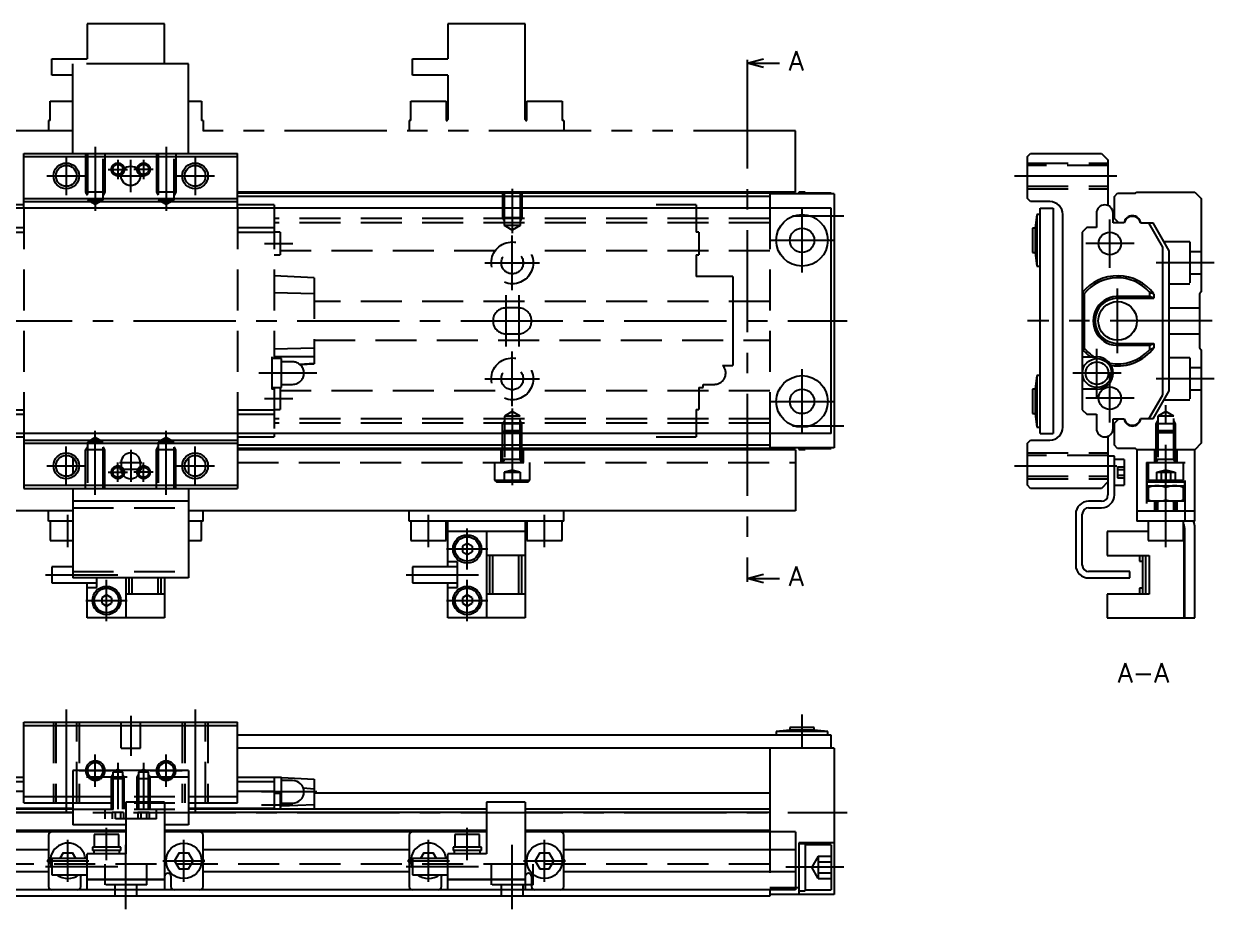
# Model space of a CAD drawing. Extents: x -2 to 394, y -8 to 153.
# Drawn here: x 209.5 to 394.4, y 15.5 to 152.9 of the extents above; entities that cross this region are included whole.
import ezdxf

# ---------------------------------------------------------------- set-up
doc = ezdxf.new("R2010")
doc.units = 0
doc.header["$LTSCALE"] = 0.5
for name, pattern in [('CENTER', [50.8, 31.75, -6.35, 6.35, -6.35]), ('DASHED', [19.05, 12.7, -6.35]), ('PHANTOM', [63.5, 31.75, -6.35, 6.35, -6.35, 6.35, -6.35])]:
    doc.linetypes.add(name, pattern=pattern)
for name, color, linetype in [('MSM_CENTER', 1, 'CENTER'), ('MSM_CONTINUOUS', 7, 'CONTINUOUS'), ('MSM_DASHED', 4, 'DASHED'), ('MSM_IMAGINARY', 6, 'PHANTOM'), ('MSM_NARROW', 5, 'CONTINUOUS'), ('MSM_PART_NUMBER', 7, 'CONTINUOUS')]:
    doc.layers.add(name, color=color, linetype=linetype)
doc.styles.get("Standard").update_dxf_attribs({"font": 'txt.shx', "height": 3, "bigfont": 'bigfont.shx'})

msp = doc.modelspace()

# ---------------------------------------------------------------- linework, layer by layer
at = {"layer": 'MSM_CENTER'}
for p, q in [((321.9, 146.3), (321.9, 67.3)), ((220.65, 133.8), (220.65, 123.89)), ((231.65, 133.8), (231.65, 123.89)), ((216.15, 132.3), (216.15, 126.3)), ((224.15, 131.8), (224.15, 128.8)), ((226.15, 126.8), (226.15, 131.8)), ((228.15, 131.8), (228.15, 128.8)), ((236.15, 132.3), (236.15, 126.3)), ((222.65, 130.3), (225.65, 130.3)), ((229.65, 130.3), (226.65, 130.3)), ((213.15, 129.3), (219.15, 129.3)), ((224.15, 129.3), (228.15, 129.3)), ((233.15, 129.3), (239.15, 129.3)), ((363.4, 129.3), (379.9, 129.3)), ((285.4, 127.3), (285.4, 120.39)), ((330.4, 114.3), (330.4, 124.3)), ((328.9, 123.1), (336.9, 123.1)), ((378.2, 115.05), (378.2, 122.55)), ((246.95, 118.8), (251.35, 118.8)), ((285.4, 111.55), (285.4, 120.05)), ((325.4, 119.3), (335.4, 119.3)), ((381.95, 118.8), (374.45, 118.8)), ((281.15, 115.8), (289.65, 115.8)), ((394.4, 115.8), (385.4, 115.8)), ((379.4, 101.8), (379.4, 111.8)), ((284.4, 110.8), (284.4, 102.8)), ((286.4, 110.8), (286.4, 102.8)), ((-2, 106.8), (337.4, 106.8)), ((394.1, 106.8), (365.4, 106.8)), ((285.4, 93.55), (285.4, 102.05)), ((376.2, 94.95), (376.2, 102.45)), ((255.05, 98.7), (246.05, 98.7)), ((330.4, 89.3), (330.4, 99.3)), ((379.95, 98.7), (372.45, 98.7)), ((378.2, 91.05), (378.2, 98.55)), ((281.15, 97.8), (289.65, 97.8)), ((394.4, 97.8), (385.4, 97.8)), ((246.95, 94.75), (251.35, 94.75)), ((325.4, 94.3), (335.4, 94.3)), ((381.95, 94.8), (374.45, 94.8)), ((285.4, 93.21), (285.4, 81.3)), ((386.9, 71.7), (386.9, 93.71)), ((220.65, 79.8), (220.65, 89.71)), ((231.65, 79.8), (231.65, 89.71)), ((328.9, 90.5), (336.9, 90.5)), ((216.15, 81.3), (216.15, 87.3)), ((236.15, 81.3), (236.15, 87.3)), ((226.15, 86.8), (226.15, 81.8)), ((213.15, 84.3), (219.15, 84.3)), ((222.65, 83.3), (225.65, 83.3)), ((224.15, 81.8), (224.15, 84.8)), ((224.4, 84.8), (227.9, 84.8)), ((224.4, 83.8), (227.9, 83.8)), ((229.65, 83.3), (226.65, 83.3)), ((228.15, 81.8), (228.15, 84.8)), ((233.15, 84.3), (239.15, 84.3)), ((363.4, 84.3), (379.9, 84.3)), ((216.4, 71.7), (216.4, 76.7)), ((272.4, 71.7), (272.4, 76.7)), ((290.4, 71.7), (290.4, 76.7)), ((278.4, 68.2), (278.4, 74.6)), ((275.2, 71.4), (281.6, 71.4)), ((212.9, 67.4), (224.15, 67.4)), ((222.4, 60.2), (222.4, 66.6)), ((268.9, 67.4), (280.15, 67.4)), ((278.4, 60.2), (278.4, 66.6)), ((219.2, 63.4), (225.6, 63.4)), ((275.2, 63.4), (281.6, 63.4)), ((216.15, 46.5), (216.15, 30)), ((236.15, 46.5), (236.15, 30)), ((226.15, 45.5), (226.15, 39.3)), ((330.4, 40.5), (330.4, 45.7)), ((220.65, 34.5), (220.65, 39.5)), ((231.65, 34.5), (231.65, 39.5)), ((218.15, 37), (223.15, 37)), ((224.15, 38.2), (224.15, 31)), ((228.15, 38.2), (228.15, 31)), ((229.15, 37), (234.15, 37)), ((255.05, 33.7), (246.45, 33.7)), ((246.45, 31.7), (251.35, 31.7)), ((-2, 30.5), (337.4, 30.5)), ((222.4, 23.1), (222.4, 28.1)), ((278.4, 23.1), (278.4, 28.1)), ((216.4, 19.75), (216.4, 26.25)), ((234.4, 19.75), (234.4, 26.25)), ((272.4, 19.75), (272.4, 26.25)), ((290.4, 19.75), (290.4, 26.25)), ((225.4, 15.5), (225.4, 25.5)), ((285.4, 15.5), (285.4, 25.5)), ((213.15, 23), (219.65, 23)), ((231.15, 23), (237.65, 23)), ((269.15, 23), (275.65, 23)), ((287.15, 23), (293.65, 23)), ((212.9, 22.1), (224.15, 22.1)), ((268.9, 22.1), (280.15, 22.1)), ((336.9, 22), (327.9, 22))]:
    msp.add_line(p, q, dxfattribs=at)
at = {"layer": 'MSM_CONTINUOUS'}
for p, q in [((321.9, 146.8), (324.4, 147.47)), ((321.9, 147.3), (321.9, 146.3)), ((324.4, 146.13), (321.9, 146.8)), ((321.9, 146.8), (326.9, 146.8)), ((209.55, 132.8), (242.75, 132.8)), ((209.55, 124.3), (209.55, 132.8)), ((209.55, 132.3), (242.75, 132.3)), ((242.75, 124.3), (242.75, 132.8)), ((365.4, 132.3), (365.9, 132.8)), ((365.4, 125.8), (365.4, 132.3)), ((365.9, 132.8), (376.9, 132.8)), ((376.9, 132.8), (377.9, 131.8)), ((377.9, 131.8), (377.9, 124.7)), ((209.55, 125.8), (242.75, 125.8)), ((325.4, 126.8), (242.75, 126.8)), ((325.4, 126.6), (242.75, 126.6)), ((325.4, 126.1), (242.75, 126.1)), ((325.4, 126.8), (325.4, 124.3)), ((335.4, 126.5), (325.4, 126.5)), ((330.9, 126.75), (329.9, 126.75)), ((329.9, 126.75), (329.9, 126.5)), ((330.9, 126.75), (330.9, 126.5)), ((334.9, 126.6), (330.9, 126.6)), ((334.9, 126.6), (334.9, 126.5)), ((335.4, 126.5), (335.4, 87.1)), ((365.9, 125.3), (365.4, 125.8)), ((378.9, 126.1), (379.4, 126.6)), ((378.9, 122.7), (378.9, 126.1)), ((379.4, 126.6), (382.2, 126.6)), ((382.2, 126.6), (382.4, 126.8)), ((382.4, 126.8), (391.4, 126.8)), ((391.4, 126.8), (392.4, 125.8)), ((392.4, 125.8), (392.4, 111.3)), ((334.9, 124.3), (118.4, 124.3)), ((209.55, 124.8), (203.85, 124.8)), ((209.55, 125.3), (242.75, 125.3)), ((248.45, 124.8), (242.75, 124.8)), ((248.45, 124.8), (248.45, 124.3)), ((334.9, 89.3), (334.9, 124.3)), ((368.9, 125.3), (365.9, 125.3)), ((367.4, 89.3), (367.4, 124.3)), ((367.4, 124.3), (369.4, 124.3)), ((369.4, 124.3), (369.4, 89.3)), ((366.85, 123.3), (366.6, 121.2)), ((366.85, 123.3), (366.85, 115.3)), ((367.4, 123.3), (366.85, 123.3)), ((370.9, 90.3), (370.9, 123.3)), ((376.1, 123.5), (376.1, 121.3)), ((378.7, 122), (378.7, 123.5)), ((379.6, 122), (378.9, 122.7)), ((366.2, 121.2), (366.2, 117.4)), ((366.6, 121.2), (366.2, 121.2)), ((366.6, 121.2), (366.6, 117.4)), ((374.61, 121.3), (373.9, 120.59)), ((373.9, 120.59), (373.9, 93.01)), ((376.1, 121.3), (374.61, 121.3)), ((380.44, 122), (378.7, 122)), ((382.96, 122), (384.9, 122)), ((386.4, 118.26), (384.24, 122)), ((387.4, 117.67), (384.9, 122)), ((366.2, 117.4), (366.6, 117.4)), ((366.6, 117.4), (366.85, 115.3)), ((386.4, 95.34), (386.4, 118.26)), ((387.4, 95.93), (387.4, 117.67)), ((366.85, 115.3), (367.4, 115.3)), ((374.2, 110.99), (373.9, 111.13)), ((374.2, 110.99), (374.2, 102.61)), ((384.36, 111.27), (384.36, 110.59)), ((385.02, 110.97), (385.02, 110.3)), ((392.4, 111.3), (392.1, 111)), ((392.1, 111), (392.1, 102.6)), ((379.4, 110.3), (385.02, 110.3)), ((384.36, 110.59), (379.72, 110.59)), ((385.02, 110.3), (384.36, 110.59)), ((373.9, 102.47), (374.2, 102.61)), ((379.4, 103.3), (385.02, 103.3)), ((379.72, 103.01), (384.36, 103.01)), ((384.36, 103.01), (385.02, 103.3)), ((384.36, 103.01), (384.36, 102.33)), ((385.02, 103.3), (385.02, 102.63)), ((392.1, 102.6), (392.4, 102.3)), ((392.4, 102.3), (392.4, 87.8)), ((373.9, 101.2), (376.2, 101.2)), ((366.85, 98.3), (366.6, 96.2)), ((366.85, 98.3), (366.85, 90.3)), ((367.4, 98.3), (366.85, 98.3)), ((366.2, 96.2), (366.2, 92.4)), ((366.6, 96.2), (366.2, 96.2)), ((366.6, 96.2), (366.6, 92.4)), ((376.2, 96.2), (373.9, 96.2)), ((384.24, 91.6), (386.4, 95.34)), ((384.9, 91.6), (387.4, 95.93)), ((373.9, 93.01), (374.61, 92.3)), ((366.2, 92.4), (366.6, 92.4)), ((366.6, 92.4), (366.85, 90.3)), ((374.61, 92.3), (376.1, 92.3)), ((376.1, 92.3), (376.1, 90.1)), ((378.7, 90.1), (378.7, 91.6)), ((378.7, 91.6), (380.44, 91.6)), ((378.9, 90.9), (379.6, 91.6)), ((378.9, 87.5), (378.9, 90.9)), ((384.9, 91.6), (382.96, 91.6)), ((334.9, 89.3), (118.4, 89.3)), ((203.85, 88.8), (209.55, 88.8)), ((209.55, 89.3), (209.55, 80.8)), ((242.75, 89.3), (242.75, 80.8)), ((242.75, 88.8), (248.45, 88.8)), ((248.45, 89.3), (248.45, 88.8)), ((325.4, 89.3), (325.4, 86.8)), ((366.85, 90.3), (367.4, 90.3)), ((367.4, 89.3), (369.4, 89.3)), ((377.9, 88.9), (377.9, 79.8)), ((209.55, 88.3), (242.75, 88.3)), ((209.55, 87.8), (242.75, 87.8)), ((325.4, 87.5), (242.75, 87.5)), ((325.4, 87), (242.75, 87)), ((335.4, 87.1), (325.4, 87.1)), ((329.9, 87.1), (329.9, 86.85)), ((330.9, 87.1), (330.9, 86.85)), ((330.9, 87), (334.9, 87)), ((334.9, 87.1), (334.9, 87)), ((365.4, 87.8), (365.9, 88.3)), ((365.4, 81.3), (365.4, 87.8)), ((365.9, 88.3), (368.9, 88.3)), ((379.4, 87), (378.9, 87.5)), ((382.2, 87), (379.4, 87)), ((382.4, 86.8), (382.2, 87)), ((392.4, 87.8), (391.4, 86.8)), ((217.15, 85.58), (217.15, 83.02)), ((235.15, 85.58), (235.15, 83.02)), ((329.4, 86.8), (242.75, 86.8)), ((329.4, 86.8), (329.4, 77.3)), ((329.9, 86.85), (330.9, 86.85)), ((378.9, 85.8), (377.9, 85.8)), ((378.9, 79.8), (378.9, 85.8)), ((380.4, 85.3), (378.9, 85.3)), ((380.4, 85.3), (380.4, 81.3)), ((391.4, 86.8), (382.4, 86.8)), ((382.4, 86.8), (382.4, 75.7)), ((391.4, 75.7), (391.4, 86.8)), ((224.65, 84.8), (224.65, 83.8)), ((227.65, 83.8), (227.65, 84.8)), ((377.9, 81.8), (376.9, 80.8)), ((384, 78.8), (384, 81.8)), ((384, 81.8), (389.8, 81.8)), ((389.8, 81.8), (389.8, 78.8)), ((209.55, 81.3), (242.75, 81.3)), ((209.55, 80.8), (242.75, 80.8)), ((217.15, 80.8), (217.15, 66.9)), ((235.15, 80.8), (235.15, 66.9)), ((365.9, 80.8), (365.4, 81.3)), ((376.9, 80.8), (365.9, 80.8)), ((378.9, 81.3), (380.4, 81.3)), ((384.15, 81.2), (389.65, 81.2)), ((384.15, 81.2), (384.15, 78.8)), ((386.9, 79.05), (386.9, 80.95)), ((389.65, 78.8), (389.65, 81.2)), ((235.15, 78.8), (217.15, 78.8)), ((376.9, 78.8), (374.9, 78.8)), ((374.9, 77.8), (376.9, 77.8)), ((389.8, 78.8), (384, 78.8)), ((385.2, 77.3), (385.2, 78.8)), ((385.4, 78.8), (385.4, 77.3)), ((388.59, 78.81), (388.27, 78.8)), ((388.4, 77.3), (388.4, 78.8)), ((388.6, 78.8), (388.6, 77.3)), ((217.15, 77.3), (121.4, 77.3)), ((213.4, 75.7), (213.4, 77.3)), ((329.4, 77.3), (235.15, 77.3)), ((237.4, 75.7), (237.4, 77.3)), ((269.4, 75.7), (269.4, 77.3)), ((293.4, 75.7), (293.4, 77.3)), ((372.9, 76.8), (372.9, 68.9)), ((373.9, 68.9), (373.9, 76.8)), ((382.4, 77.3), (391.4, 77.3)), ((217.15, 75.7), (213.4, 75.7)), ((213.65, 75.7), (213.65, 72.7)), ((237.4, 75.7), (235.15, 75.7)), ((237.15, 72.7), (237.15, 75.7)), ((293.4, 75.7), (269.4, 75.7)), ((269.65, 75.7), (269.65, 72.7)), ((275.15, 72.7), (275.15, 75.7)), ((275.4, 68.65), (275.4, 75.57)), ((287.4, 74.1), (275.4, 74.1)), ((281.4, 74.1), (281.4, 60.7)), ((287.4, 75.57), (287.4, 60.7)), ((287.65, 75.7), (287.65, 72.7)), ((293.15, 72.7), (293.15, 75.7)), ((384.15, 74.1), (377.8, 74.1)), ((377.8, 74.1), (377.8, 70.4)), ((391.4, 75.7), (382.4, 75.7)), ((384.15, 75.7), (384.15, 72.7)), ((389.65, 72.7), (389.65, 75.7)), ((389.75, 74.1), (389.65, 74.1)), ((389.75, 60.7), (389.75, 74.1)), ((389.75, 74.05), (389.8, 74.05)), ((389.8, 74.7), (389.8, 60.7)), ((391.4, 60.7), (391.4, 74.7)), ((213.65, 72.7), (217.15, 72.7)), ((235.15, 72.7), (237.15, 72.7)), ((269.65, 72.7), (275.15, 72.7)), ((278.4, 72.27), (277.65, 71.83)), ((279.15, 71.83), (278.4, 72.27)), ((287.65, 72.7), (293.15, 72.7)), ((384.15, 72.7), (389.65, 72.7)), ((277.65, 71.83), (277.65, 70.97)), ((277.65, 70.97), (278.4, 70.53)), ((278.4, 70.53), (279.15, 70.97)), ((279.15, 71.83), (279.15, 70.97)), ((287.4, 70.4), (281.4, 70.4)), ((281.9, 64.4), (281.9, 70.4)), ((282.4, 64.4), (282.4, 70.4)), ((286.4, 64.4), (286.4, 70.4)), ((286.9, 64.4), (286.9, 70.4)), ((377.8, 70.4), (384.3, 70.4)), ((382.8, 70.4), (382.8, 69.5)), ((383.3, 64.4), (383.3, 70.4)), ((383.8, 64.4), (383.8, 70.4)), ((384.3, 70.4), (384.3, 64.4)), ((213.9, 68.65), (213.9, 66.15)), ((217.15, 68.65), (213.9, 68.65)), ((269.9, 68.65), (269.9, 66.15)), ((276.9, 68.65), (269.9, 68.65)), ((276.9, 69.4), (275.4, 69.4)), ((276.9, 65.4), (276.9, 69.4)), ((382.8, 69.5), (383.3, 69.5)), ((235.15, 66.9), (217.15, 66.9)), ((220.9, 65.4), (220.9, 66.9)), ((225.4, 66.9), (225.4, 60.7)), ((225.9, 64.4), (225.9, 66.9)), ((226.4, 64.4), (226.4, 66.9)), ((230.4, 64.4), (230.4, 66.9)), ((230.9, 64.4), (230.9, 66.9)), ((231.4, 66.9), (231.4, 60.7)), ((321.9, 66.8), (324.4, 67.47)), ((321.9, 67.3), (321.9, 66.3)), ((324.4, 66.13), (321.9, 66.8)), ((321.9, 66.8), (326.9, 66.8)), ((381.3, 67.9), (374.9, 67.9)), ((374.9, 66.9), (381.3, 66.9)), ((381.3, 66.9), (381.3, 67.9)), ((213.9, 66.15), (220.9, 66.15)), ((219.4, 60.7), (219.4, 66.15)), ((219.4, 65.4), (220.9, 65.4)), ((269.9, 66.15), (276.9, 66.15)), ((275.4, 60.7), (275.4, 66.15)), ((275.4, 65.4), (276.9, 65.4)), ((382.8, 65.3), (382.8, 64.4)), ((383.3, 65.3), (382.8, 65.3)), ((222.4, 64.27), (221.65, 63.83)), ((221.65, 63.83), (221.65, 62.97)), ((221.65, 62.97), (222.4, 62.53)), ((223.15, 63.83), (222.4, 64.27)), ((222.4, 62.53), (223.15, 62.97)), ((223.15, 63.83), (223.15, 62.97)), ((231.4, 64.4), (225.4, 64.4)), ((278.4, 64.27), (277.65, 63.83)), ((277.65, 63.83), (277.65, 62.97)), ((277.65, 62.97), (278.4, 62.53)), ((279.15, 63.83), (278.4, 64.27)), ((278.4, 62.53), (279.15, 62.97)), ((279.15, 63.83), (279.15, 62.97)), ((287.4, 64.4), (281.4, 64.4)), ((384.3, 64.4), (377.8, 64.4)), ((377.8, 64.4), (377.8, 60.7)), ((231.4, 60.7), (219.4, 60.7)), ((287.4, 60.7), (275.4, 60.7)), ((377.8, 60.7), (389.75, 60.7)), ((389.75, 60.75), (389.8, 60.75)), ((389.8, 60.7), (391.4, 60.7)), ((209.55, 44.5), (242.75, 44.5)), ((209.55, 32), (209.55, 44.5)), ((242.75, 32), (242.75, 44.5)), ((209.55, 44), (242.75, 44)), ((328.5, 43.3), (326.4, 43.05)), ((326.4, 43.05), (326.4, 42.5)), ((334.4, 43.05), (326.4, 43.05)), ((328.5, 43.7), (328.5, 43.3)), ((332.3, 43.7), (328.5, 43.7)), ((332.3, 43.3), (328.5, 43.3)), ((332.3, 43.3), (332.3, 43.7)), ((334.4, 43.05), (332.3, 43.3)), ((334.4, 42.5), (334.4, 43.05)), ((334.9, 42.5), (242.75, 42.5)), ((334.9, 40.5), (334.9, 42.5)), ((335.4, 40.5), (242.75, 40.5)), ((325.4, 40.5), (325.4, 27.5)), ((335.4, 40.5), (335.4, 17.8)), ((235.15, 37), (217.15, 37)), ((217.15, 37), (217.15, 28.6)), ((235.15, 37), (235.15, 28.6)), ((203.85, 36), (209.55, 36)), ((203.85, 35.29), (209.55, 35.29)), ((242.75, 36), (248.45, 36)), ((242.75, 35.29), (248.45, 35.29)), ((248.45, 36), (249.47, 35.95)), ((248.45, 36), (248.45, 31)), ((249.55, 35.95), (248.45, 35.95)), ((249.55, 35.95), (254.65, 35.7)), ((249.55, 31.45), (249.55, 35.95)), ((251.3, 35.45), (249.55, 35.45)), ((254.65, 35.7), (254.65, 31)), ((203.85, 33.8), (209.55, 33.8)), ((242.75, 33.8), (248.45, 33.8)), ((249.35, 33.45), (248.45, 33.45)), ((249.35, 33.45), (249.35, 31)), ((254.65, 34.13), (252.95, 34.29)), ((325.4, 33.5), (254.65, 33.5)), ((209.55, 33), (217.15, 33)), ((209.55, 32), (217.15, 32)), ((225.4, 32.1), (225.4, 24.1)), ((231.4, 32.1), (225.4, 32.1)), ((231.4, 32.1), (231.4, 18.5)), ((235.15, 33), (242.75, 33)), ((235.15, 32), (242.75, 32)), ((249.35, 31.45), (249.55, 31.45)), ((249.55, 31.95), (251.3, 31.95)), ((249.55, 31.53), (254.65, 31.73)), ((287.4, 32.1), (281.4, 32.1)), ((281.4, 32.1), (281.4, 24.1)), ((287.4, 32.1), (287.4, 18.5)), ((217.15, 31), (175.4, 31)), ((217.15, 30.5), (175.4, 30.5)), ((203.85, 31.2), (217.15, 31.2)), ((235.15, 31.2), (248.45, 31.2)), ((281.4, 31), (235.15, 31)), ((281.4, 30.5), (235.15, 30.5)), ((325.4, 31), (287.4, 31)), ((325.4, 30.5), (287.4, 30.5)), ((225.4, 28.6), (217.15, 28.6)), ((235.15, 28.6), (231.4, 28.6)), ((225.4, 27.7), (175.4, 27.7)), ((225.4, 27.5), (175.4, 27.5)), ((213.4, 27), (213.4, 19)), ((220.5, 27.1), (220.5, 25.1)), ((224.3, 27.1), (220.5, 27.1)), ((224.3, 25.1), (224.3, 27.1)), ((281.4, 27.7), (231.4, 27.7)), ((281.4, 27.5), (231.4, 27.5)), ((237.4, 19), (237.4, 27)), ((269.4, 27), (269.4, 19)), ((276.5, 27.1), (276.5, 25.1)), ((280.3, 27.1), (276.5, 27.1)), ((280.3, 25.1), (280.3, 27.1)), ((325.4, 27.7), (287.4, 27.7)), ((329.4, 27.5), (287.4, 27.5)), ((293.4, 19), (293.4, 27)), ((329.4, 27.5), (329.4, 18.5)), ((213.4, 24.7), (181.4, 24.7)), ((215.68, 24.25), (215.16, 23.35)), ((215.68, 24.25), (217.12, 24.25)), ((217.64, 23.35), (217.12, 24.25)), ((225.4, 24.1), (219.4, 24.1)), ((219.4, 18.5), (219.4, 24.1)), ((220.2, 25.1), (220.2, 24.6)), ((224.6, 25.1), (220.2, 25.1)), ((224.6, 24.6), (220.2, 24.6)), ((220.4, 24.6), (220.4, 24.1)), ((224.4, 24.1), (224.4, 24.6)), ((224.6, 24.6), (224.6, 25.1)), ((233.68, 24.25), (232.96, 23)), ((233.68, 24.25), (235.12, 24.25)), ((235.84, 23), (235.12, 24.25)), ((269.4, 24.7), (237.4, 24.7)), ((271.68, 24.25), (271.16, 23.35)), ((271.68, 24.25), (273.12, 24.25)), ((273.64, 23.35), (273.12, 24.25)), ((281.4, 24.1), (275.4, 24.1)), ((275.4, 18.5), (275.4, 24.1)), ((276.2, 25.1), (276.2, 24.6)), ((280.6, 25.1), (276.2, 25.1)), ((280.6, 24.6), (276.2, 24.6)), ((276.4, 24.6), (276.4, 24.1)), ((280.4, 24.1), (280.4, 24.6)), ((280.6, 24.6), (280.6, 25.1)), ((289.68, 24.25), (288.96, 23)), ((289.68, 24.25), (291.12, 24.25)), ((291.84, 23), (291.12, 24.25)), ((329.4, 24.7), (293.4, 24.7)), ((335.4, 25.8), (329.9, 25.8)), ((329.9, 25.8), (329.9, 17.8)), ((330.9, 25.65), (329.9, 25.65)), ((330.9, 25.65), (330.9, 18.35)), ((334.9, 25.5), (330.9, 25.5)), ((334.9, 25.5), (334.9, 18.5)), ((213.4, 23.3), (213.22, 23)), ((213.22, 23), (213.4, 22.7)), ((219.4, 23.35), (213.9, 23.35)), ((213.9, 23.35), (213.9, 20.85)), ((232.96, 23), (233.68, 21.75)), ((235.12, 21.75), (235.84, 23)), ((237.58, 23), (237.4, 23.3)), ((237.4, 22.7), (237.58, 23)), ((269.4, 23.3), (269.22, 23)), ((269.22, 23), (269.4, 22.7)), ((275.4, 23.35), (269.9, 23.35)), ((269.9, 23.35), (269.9, 20.85)), ((288.96, 23), (289.68, 21.75)), ((291.12, 21.75), (291.84, 23)), ((293.58, 23), (293.4, 23.3)), ((293.4, 22.7), (293.58, 23)), ((213.4, 21.3), (181.4, 21.3)), ((213.9, 20.85), (219.4, 20.85)), ((218.4, 19), (218.4, 20.6)), ((232.4, 20.6), (232.4, 19)), ((233.68, 21.75), (235.12, 21.75)), ((269.4, 21.3), (237.4, 21.3)), ((269.9, 20.85), (275.4, 20.85)), ((274.4, 19), (274.4, 20.6)), ((288.4, 20.6), (288.4, 19)), ((289.68, 21.75), (291.12, 21.75)), ((329.4, 21.3), (293.4, 21.3)), ((329.4, 18.5), (121.4, 18.5)), ((219.4, 20.15), (231.4, 20.15)), ((219.4, 20.1), (231.4, 20.1)), ((219.45, 20.15), (219.45, 20.1)), ((231.35, 20.15), (231.35, 20.1)), ((275.4, 20.15), (287.4, 20.15)), ((275.4, 20.1), (287.4, 20.1)), ((275.45, 20.15), (275.45, 20.1)), ((287.35, 20.15), (287.35, 20.1)), ((329.9, 18.8), (325.4, 18.8)), ((325.4, 18.5), (325.4, 17.5)), ((330.9, 18.5), (334.9, 18.5)), ((325.4, 17.5), (125.4, 17.5)), ((335.4, 17.8), (325.4, 17.8)), ((329.9, 18.35), (330.9, 18.35))]:
    msp.add_line(p, q, dxfattribs=at)
for centre, radius in [((216.15, 129.3), 1.62), ((226.15, 129.3), 1.5), ((236.15, 129.3), 1.62), ((330.4, 119.3), 4), ((330.4, 119.3), 1.9), ((378.2, 118.8), 1.75), ((379.4, 106.8), 3), ((376.2, 98.7), 2.25), ((376.2, 98.7), 1.75), ((330.4, 94.3), 4), ((330.4, 94.3), 1.9), ((378.2, 94.8), 1.75), ((216.15, 84.3), 1.62), ((236.15, 84.3), 1.62), ((278.4, 71.4), 2.2), ((278.4, 71.4), 1.9), ((222.4, 63.4), 2.2), ((222.4, 63.4), 1.9), ((278.4, 63.4), 2.2), ((278.4, 63.4), 1.9), ((234.4, 23), 2.75), ((290.4, 23), 2.75)]:
    msp.add_circle(centre, radius, dxfattribs=at)
for centre, radius, start, end in [((368.9, 123.3), 2, 0, 90), ((377.4, 123.5), 1.3, 0, 180), ((381.7, 121.8), 1.32, 8.7147, 171.2853), ((381.7, 121.7), 1.3, 13.3424, 166.6576), ((379.4, 106.8), 7, 36.5962, 141.7868), ((379.4, 106.8), 6.68, 42.0402, 141.1265), ((379.98, 100.61), 11.52, 64.0671, 67.6778), ((379.4, 106.8), 3.8, 85.1074, 274.8926), ((379.4, 106.8), 3.5, 90, 270), ((379.4, 106.8), 7, 218.2132, 233.1301), ((379.4, 106.8), 6.68, 218.8735, 237.0286), ((379.4, 106.8), 6.68, 259.3812, 317.9598), ((379.4, 106.8), 7, 261.8617, 323.4038), ((382.27, 107.87), 5.92, 290.6125, 297.6426), ((376.2, 98.7), 2.5, 270, 90), ((381.7, 91.8), 1.32, 188.7147, 351.2853), ((381.7, 91.9), 1.3, 193.3424, 346.6576), ((368.9, 90.3), 2, 270, 0), ((377.4, 90.1), 1.3, 180, 0), ((226.15, 84.8), 1.5, 0, 180), ((226.15, 83.8), 1.5, 180, 0), ((376.9, 79.8), 2, 270, 0), ((376.9, 79.8), 1, 270, 0), ((385.52, 77.23), 3.97, 69.7438, 110.2562), ((388.27, 77.23), 3.97, 69.7438, 110.2562), ((374.9, 76.8), 2, 90, 180), ((374.9, 76.8), 1, 90, 180), ((385.52, 82.77), 3.97, 249.7438, 290.2562), ((388.27, 82.77), 3.97, 249.7438, 290.2562), ((275.14, 75.39), 0.311, 34.723, 88.9034), ((287.66, 75.38), 0.318, 91.7128, 144.6608), ((388.8, 74.7), 1, 0, 31.7883), ((388.8, 74.7), 2.6, 0, 22.6199), ((374.9, 68.9), 2, 180, 270), ((374.9, 68.9), 1, 180, 270), ((220.65, 37), 1.23, 0, 180), ((231.65, 37), 1.23, 0, 180), ((251.3, 33.7), 1.75, 270, 90), ((213.9, 27), 0.5, 90, 180), ((236.9, 27), 0.5, 0, 90), ((269.9, 27), 0.5, 90, 180), ((292.9, 27), 0.5, 0, 90), ((216.4, 23), 2.75, 7.312, 204.62), ((272.4, 23), 2.75, 7.312, 204.62), ((216.4, 23), 2.75, 231.4273, 308.5727), ((218.9, 20.6), 0.5, 150, 180), ((218.9, 20.6), 0.5, 0, 30), ((231.9, 20.6), 0.5, 0, 180), ((272.4, 23), 2.75, 231.4273, 308.5727), ((274.9, 20.6), 0.5, 150, 180), ((274.9, 20.6), 0.5, 0, 30), ((287.9, 20.6), 0.5, 0, 180), ((213.9, 19), 0.5, 180, 270), ((217.9, 19), 0.5, 270, 0), ((232.9, 19), 0.5, 180, 270), ((236.9, 19), 0.5, 270, 0), ((269.9, 19), 0.5, 180, 270), ((273.9, 19), 0.5, 270, 0), ((288.9, 19), 0.5, 180, 270), ((292.9, 19), 0.5, 270, 0)]:
    msp.add_arc(centre, radius, start, end, dxfattribs=at)
at = {"layer": 'MSM_DASHED'}
for p, q in [((219.15, 132.8), (219.15, 126.8)), ((219.42, 132.8), (219.42, 125.6)), ((221.88, 125.6), (221.88, 132.8)), ((222.15, 132.8), (222.15, 126.8)), ((230.15, 132.8), (230.15, 126.8)), ((230.42, 132.8), (230.42, 125.6)), ((232.88, 125.6), (232.88, 132.8)), ((233.15, 132.8), (233.15, 126.8)), ((365.4, 131.3), (377.9, 131.3)), ((377.9, 130.92), (365.4, 130.92)), ((365.4, 127.68), (377.9, 127.68)), ((222.15, 126.8), (219.15, 126.8)), ((219.15, 126.8), (219.42, 126.33)), ((222.15, 126.8), (221.88, 126.33)), ((233.15, 126.8), (230.15, 126.8)), ((230.15, 126.8), (230.42, 126.33)), ((233.15, 126.8), (232.88, 126.33)), ((283.9, 126.8), (283.9, 122.8)), ((284.17, 121.6), (284.17, 126.8)), ((286.63, 126.8), (286.63, 121.6)), ((286.9, 126.8), (286.9, 122.8)), ((365.4, 127.3), (377.9, 127.3)), ((209.55, 124.3), (209.55, 89.3)), ((219.42, 125.6), (220.65, 124.89)), ((221.88, 125.6), (219.42, 125.6)), ((220.65, 124.89), (221.88, 125.6)), ((230.42, 125.6), (231.65, 124.89)), ((232.88, 125.6), (230.42, 125.6)), ((231.65, 124.89), (232.88, 125.6)), ((242.75, 124.3), (242.75, 89.3)), ((248.45, 124.3), (248.45, 101.2)), ((325.4, 124.3), (325.4, 89.3)), ((325.4, 122.7), (248.45, 122.7)), ((283.9, 122.8), (284.17, 122.33)), ((286.9, 122.8), (283.9, 122.8)), ((286.9, 122.8), (286.63, 122.33)), ((203.85, 121.3), (209.55, 121.3)), ((203.85, 120.59), (209.55, 120.59)), ((242.75, 121.3), (248.45, 121.3)), ((242.75, 120.59), (248.45, 120.59)), ((325.4, 122), (248.45, 122)), ((249.35, 120.55), (248.45, 120.55)), ((249.35, 120.55), (249.35, 117.05)), ((286.63, 121.6), (284.17, 121.6)), ((285.4, 120.89), (284.17, 121.6)), ((286.63, 121.6), (285.4, 120.89)), ((390.6, 119.05), (386.6, 119.05)), ((390.6, 119.05), (390.6, 112.55)), ((248.45, 117.05), (249.35, 117.05)), ((282.74, 117.67), (249.35, 117.67)), ((325.4, 117.67), (288.06, 117.67)), ((392.4, 117.5), (390.6, 117.5)), ((254.65, 113.48), (248.45, 113.8)), ((254.65, 113.48), (254.65, 100.12)), ((390.6, 114.1), (392.4, 114.1)), ((254.65, 110.99), (248.45, 111.13)), ((387.4, 112.55), (390.6, 112.55)), ((325.4, 109.8), (254.65, 109.8)), ((286.4, 108.8), (284.4, 108.8)), ((387.4, 108.8), (392.1, 108.8)), ((254.65, 103.8), (325.4, 103.8)), ((284.4, 104.8), (286.4, 104.8)), ((387.4, 104.8), (392.1, 104.8)), ((248.45, 102.47), (254.65, 102.61)), ((254.65, 101.2), (248.05, 101.2)), ((248.05, 101.2), (248.05, 96.2)), ((249.55, 100.95), (248.05, 100.95)), ((249.55, 96.45), (249.55, 100.95)), ((251.3, 100.45), (249.55, 100.45)), ((252.35, 100.1), (254.65, 100.24)), ((252.46, 100.01), (254.65, 100.12)), ((390.6, 101.05), (387.4, 101.05)), ((390.6, 101.05), (390.6, 94.55)), ((392.4, 99.5), (390.6, 99.5)), ((248.05, 96.45), (249.55, 96.45)), ((248.45, 96.2), (248.05, 96.2)), ((248.45, 96.45), (248.45, 89.3)), ((249.35, 96.45), (249.35, 93.05)), ((249.55, 96.95), (251.3, 96.95)), ((282.74, 95.93), (249.35, 95.93)), ((325.4, 95.93), (288.06, 95.93)), ((386.6, 94.55), (390.6, 94.55)), ((390.6, 96.1), (392.4, 96.1)), ((203.85, 93.01), (209.55, 93.01)), ((242.75, 93.01), (248.45, 93.01)), ((248.45, 93.05), (249.35, 93.05)), ((285.4, 92.71), (284.17, 92)), ((286.63, 92), (285.4, 92.71)), ((386.9, 92.71), (385.67, 92)), ((388.13, 92), (386.9, 92.71)), ((203.85, 92.3), (209.55, 92.3)), ((242.75, 92.3), (248.45, 92.3)), ((325.4, 91.6), (248.45, 91.6)), ((325.4, 90.9), (248.45, 90.9)), ((283.9, 90.8), (284.17, 91.27)), ((286.9, 90.8), (283.9, 90.8)), ((283.9, 84.8), (283.9, 90.8)), ((286.63, 92), (284.17, 92)), ((284.17, 92), (284.17, 85.3)), ((286.63, 85.3), (286.63, 92)), ((286.9, 90.8), (286.63, 91.27)), ((286.9, 84.8), (286.9, 90.8)), ((385.4, 90.8), (385.67, 91.27)), ((388.4, 90.8), (385.4, 90.8)), ((385.4, 84.8), (385.4, 90.8)), ((388.13, 92), (385.67, 92)), ((385.67, 92), (385.67, 85.3)), ((388.13, 85.3), (388.13, 92)), ((388.4, 90.8), (388.13, 91.27)), ((388.4, 84.8), (388.4, 90.8)), ((284.17, 89.8), (283.9, 89.49)), ((283.9, 89.49), (286.9, 89.49)), ((284.17, 89.8), (286.63, 89.8)), ((286.9, 89.49), (286.63, 89.8)), ((385.67, 89.8), (385.4, 89.49)), ((385.4, 89.49), (388.4, 89.49)), ((385.67, 89.8), (388.13, 89.8)), ((388.4, 89.49), (388.13, 89.8)), ((219.15, 86.8), (219.42, 87.27)), ((220.65, 88.71), (219.42, 88)), ((221.88, 88), (219.42, 88)), ((219.42, 88), (219.42, 80.8)), ((221.88, 88), (220.65, 88.71)), ((221.88, 80.8), (221.88, 88)), ((222.15, 86.8), (221.88, 87.27)), ((230.15, 86.8), (230.42, 87.27)), ((231.65, 88.71), (230.42, 88)), ((232.88, 88), (230.42, 88)), ((230.42, 88), (230.42, 80.8)), ((232.88, 88), (231.65, 88.71)), ((232.88, 80.8), (232.88, 88)), ((233.15, 86.8), (232.88, 87.27)), ((222.15, 86.8), (219.15, 86.8)), ((219.15, 80.8), (219.15, 86.8)), ((222.15, 80.8), (222.15, 86.8)), ((233.15, 86.8), (230.15, 86.8)), ((230.15, 80.8), (230.15, 86.8)), ((233.15, 80.8), (233.15, 86.8)), ((283.65, 86.8), (283.65, 84.8)), ((286.9, 85.3), (283.9, 85.3)), ((283.9, 84.8), (284.17, 85.3)), ((286.9, 84.8), (286.63, 85.3)), ((287.15, 84.8), (287.15, 86.8)), ((365.4, 86.3), (377.9, 86.3)), ((377.9, 85.92), (365.4, 85.92)), ((385.15, 86.8), (385.15, 84.8)), ((388.4, 85.3), (385.4, 85.3)), ((385.4, 84.8), (385.67, 85.3)), ((388.4, 84.8), (388.13, 85.3)), ((388.65, 84.8), (388.65, 86.8)), ((242.75, 84.8), (329.4, 84.8)), ((282.65, 84.8), (282.65, 82.1)), ((285.4, 83.63), (284.15, 83.3)), ((284.15, 83.3), (284.15, 81.8)), ((284.15, 83.3), (286.65, 83.3)), ((286.65, 83.3), (285.4, 83.63)), ((285.4, 83.3), (285.4, 81.8)), ((286.65, 83.3), (286.65, 81.8)), ((288.15, 82.1), (288.15, 84.8)), ((379.4, 84.17), (380.4, 84.17)), ((379.4, 84.17), (379.4, 82.43)), ((379.4, 83.73), (380.4, 83.73)), ((383.9, 84.8), (383.9, 75.7)), ((383.9, 84.8), (389.9, 84.8)), ((384.15, 84.8), (384.15, 82.1)), ((385.46, 83.3), (385.46, 81.8)), ((385.46, 83.3), (388.34, 83.3)), ((386.9, 83.63), (385.65, 83.3)), ((386.18, 83.3), (386.18, 81.8)), ((388.15, 83.3), (386.9, 83.63)), ((386.9, 83.3), (386.9, 81.8)), ((387.62, 83.3), (387.62, 81.8)), ((388.34, 83.3), (388.34, 81.8)), ((389.65, 82.1), (389.65, 84.8)), ((389.9, 75.7), (389.9, 84.8)), ((282.65, 82.1), (282.95, 81.8)), ((282.65, 82.1), (288.15, 82.1)), ((282.95, 81.8), (287.85, 81.8)), ((287.85, 81.8), (288.15, 82.1)), ((365.4, 82.68), (377.9, 82.68)), ((365.4, 82.3), (377.9, 82.3)), ((379.4, 82.87), (380.4, 82.87)), ((379.4, 82.43), (380.4, 82.43)), ((384.15, 82.1), (384.45, 81.8)), ((384.15, 82.1), (389.65, 82.1)), ((389.35, 81.8), (389.65, 82.1)), ((217.15, 77.8), (235.15, 77.8)), ((217.15, 67.9), (235.15, 67.9)), ((214.15, 44.5), (214.15, 32)), ((214.53, 44.5), (214.53, 32)), ((217.77, 32), (217.77, 44.5)), ((218.15, 44.5), (218.15, 32)), ((224.65, 40.5), (224.65, 44.5)), ((227.65, 40.5), (227.65, 44.5)), ((234.15, 44.5), (234.15, 32)), ((234.53, 44.5), (234.53, 32)), ((237.77, 32), (237.77, 44.5)), ((238.15, 44.5), (238.15, 32)), ((224.65, 40.5), (227.65, 40.5)), ((224.15, 37.2), (223.37, 36.75)), ((224.93, 36.75), (224.15, 37.2)), ((228.15, 37.2), (227.37, 36.75)), ((228.93, 36.75), (228.15, 37.2)), ((235.15, 36), (217.15, 36)), ((223.15, 36), (223.37, 36.37)), ((223.15, 31), (223.15, 36)), ((223.37, 36), (223.15, 35.75)), ((225.15, 35.75), (223.15, 35.75)), ((223.37, 36.75), (223.37, 31)), ((224.93, 36.75), (223.37, 36.75)), ((224.93, 31), (224.93, 36.75)), ((225.15, 36), (224.93, 36.37)), ((225.15, 35.75), (224.93, 36)), ((225.15, 31), (225.15, 36)), ((227.15, 36), (227.37, 36.37)), ((227.15, 31), (227.15, 36)), ((227.37, 36), (227.15, 35.75)), ((229.15, 35.75), (227.15, 35.75)), ((227.37, 36.75), (227.37, 31)), ((228.93, 36.75), (227.37, 36.75)), ((228.93, 31), (228.93, 36.75)), ((229.15, 36), (228.93, 36.37)), ((229.15, 35.75), (228.93, 36)), ((229.15, 31), (229.15, 36)), ((217.15, 33), (235.15, 33)), ((217.15, 32), (235.15, 32)), ((217.15, 31), (235.15, 31)), ((222.15, 31), (222.15, 29.5)), ((225.02, 30.5), (223.28, 30.5)), ((223.28, 30.5), (223.28, 29.5)), ((223.72, 30.5), (223.72, 29.5)), ((224.58, 30.5), (224.58, 29.5)), ((225.02, 30.5), (225.02, 29.5)), ((229.02, 30.5), (227.28, 30.5)), ((227.28, 30.5), (227.28, 29.5)), ((227.72, 30.5), (227.72, 29.5)), ((228.58, 30.5), (228.58, 29.5)), ((229.02, 30.5), (229.02, 29.5)), ((230.15, 29.5), (230.15, 31)), ((230.15, 29.5), (222.15, 29.5)), ((325.4, 27.5), (325.4, 18.5)), ((325.4, 22.5), (125.4, 22.5)), ((222.15, 22.5), (222.15, 19.3)), ((228.65, 19.3), (228.65, 22.5)), ((282.15, 22.5), (282.15, 19.3)), ((288.65, 19.3), (288.65, 22.5)), ((332.9, 23.73), (331.9, 22)), ((332.9, 23.73), (332.9, 20.27)), ((332.9, 23.73), (334.9, 23.73)), ((332.9, 22.87), (334.9, 22.87)), ((332.9, 20.27), (331.9, 22)), ((332.9, 21.13), (334.9, 21.13)), ((228.65, 19.3), (222.15, 19.3)), ((223.7, 19.3), (223.7, 17.5)), ((227.1, 17.5), (227.1, 19.3)), ((288.65, 19.3), (282.15, 19.3)), ((283.7, 19.3), (283.7, 17.5)), ((287.1, 17.5), (287.1, 19.3)), ((332.9, 20.27), (334.9, 20.27))]:
    msp.add_line(p, q, dxfattribs=at)
for centre, radius in [((224.15, 130.3), 1), ((228.15, 130.3), 1), ((224.15, 130.3), 0.784), ((228.15, 130.3), 0.784), ((285.4, 115.8), 3.25), ((285.4, 115.8), 1.7), ((285.4, 97.8), 3.25), ((285.4, 97.8), 1.7), ((224.15, 83.3), 1), ((224.15, 83.3), 0.784), ((228.15, 83.3), 1), ((228.15, 83.3), 0.784)]:
    msp.add_circle(centre, radius, dxfattribs=at)
for centre, radius, start, end in [((284.4, 106.8), 2, 90, 270), ((286.4, 106.8), 2, 270, 90), ((251.3, 98.7), 1.75, 270, 90), ((220.65, 37), 1.5, 180, 0), ((220.65, 37), 1.23, 180, 0), ((231.65, 37), 1.5, 180, 0), ((231.65, 37), 1.23, 180, 0)]:
    msp.add_arc(centre, radius, start, end, dxfattribs=at)
at = {"layer": 'MSM_IMAGINARY'}
for p, q in [((219.4, 152.9), (219.4, 147.45)), ((231.4, 152.9), (219.4, 152.9)), ((231.4, 146.7), (231.4, 152.9)), ((275.4, 152.9), (275.4, 147.45)), ((287.4, 152.9), (275.4, 152.9)), ((287.4, 138.03), (287.4, 152.9)), ((213.9, 144.95), (213.9, 147.45)), ((213.9, 147.45), (219.4, 147.45)), ((235.15, 146.7), (217.15, 146.7)), ((217.15, 132.8), (217.15, 146.7)), ((235.15, 132.8), (235.15, 146.7)), ((269.9, 144.95), (269.9, 147.45)), ((269.9, 147.45), (275.4, 147.45)), ((217.15, 144.95), (213.9, 144.95)), ((275.4, 144.95), (269.9, 144.95)), ((275.4, 144.95), (275.4, 138.03)), ((213.65, 140.9), (217.15, 140.9)), ((213.65, 137.9), (213.65, 140.9)), ((235.15, 140.9), (237.15, 140.9)), ((237.15, 140.9), (237.15, 137.9)), ((269.65, 140.9), (275.15, 140.9)), ((269.65, 137.9), (269.65, 140.9)), ((275.15, 140.9), (275.15, 137.9)), ((287.65, 140.9), (293.15, 140.9)), ((287.65, 137.9), (287.65, 140.9)), ((293.15, 140.9), (293.15, 137.9)), ((213.65, 137.9), (213.4, 137.9)), ((213.4, 137.9), (213.4, 136.3)), ((237.4, 137.9), (237.15, 137.9)), ((237.4, 137.9), (237.4, 136.3)), ((269.4, 137.9), (269.4, 136.3)), ((269.65, 137.9), (269.4, 137.9)), ((293.4, 137.9), (293.15, 137.9)), ((293.4, 137.9), (293.4, 136.3)), ((217.15, 136.3), (121.4, 136.3)), ((329.4, 136.3), (235.15, 136.3)), ((329.4, 126.8), (329.4, 136.3)), ((329.4, 126.8), (325.4, 126.8)), ((313.95, 124.8), (307.75, 124.8)), ((313.95, 124.8), (313.95, 120.55)), ((314.35, 120.55), (313.95, 120.55)), ((314.35, 120.55), (314.35, 117.05)), ((313.95, 117.05), (314.35, 117.05)), ((313.95, 117.05), (313.95, 113.7)), ((319.65, 113.7), (313.95, 113.7)), ((319.65, 113.7), (319.65, 99.9)), ((318.07, 99.9), (319.65, 99.9)), ((314.35, 96.45), (314.35, 93.05)), ((314.35, 96.45), (315.05, 96.45)), ((315.05, 96.95), (316.8, 96.95)), ((315.05, 96.45), (315.05, 96.95)), ((313.95, 93.05), (314.35, 93.05)), ((313.95, 93.05), (313.95, 88.8)), ((307.75, 88.8), (313.95, 88.8))]:
    msp.add_line(p, q, dxfattribs=at)
for centre, radius, start, end in [((275.2, 138.11), 0.214, 256.5646, 339.8089), ((287.6, 138.11), 0.213, 199.9844, 283.642), ((316.8, 98.7), 1.75, 270, 43.2918)]:
    msp.add_arc(centre, radius, start, end, dxfattribs=at)
at = {"layer": 'MSM_NARROW'}
for p, q in [((385.67, 77.3), (385.67, 78.8)), ((388.13, 77.3), (388.13, 78.8))]:
    msp.add_line(p, q, dxfattribs=at)
for centre in [(216.15, 129.3), (236.15, 129.3), (216.15, 84.3), (236.15, 84.3)]:
    msp.add_circle(centre, 2, dxfattribs=at)
for centre in [(220.65, 37), (231.65, 37)]:
    msp.add_arc(centre, 1.5, 0, 180, dxfattribs=at)

# ---------------------------------------------------------------- texts
at = {"layer": 'MSM_PART_NUMBER'}
for s, p in [('A', (328.32, 145.67)), ('A', (328.32, 65.67)), ('A-A', (379.4, 50.7))]:
    msp.add_text(s, height=3, dxfattribs=at).set_placement(p)

doc.saveas('drawing.dxf')
